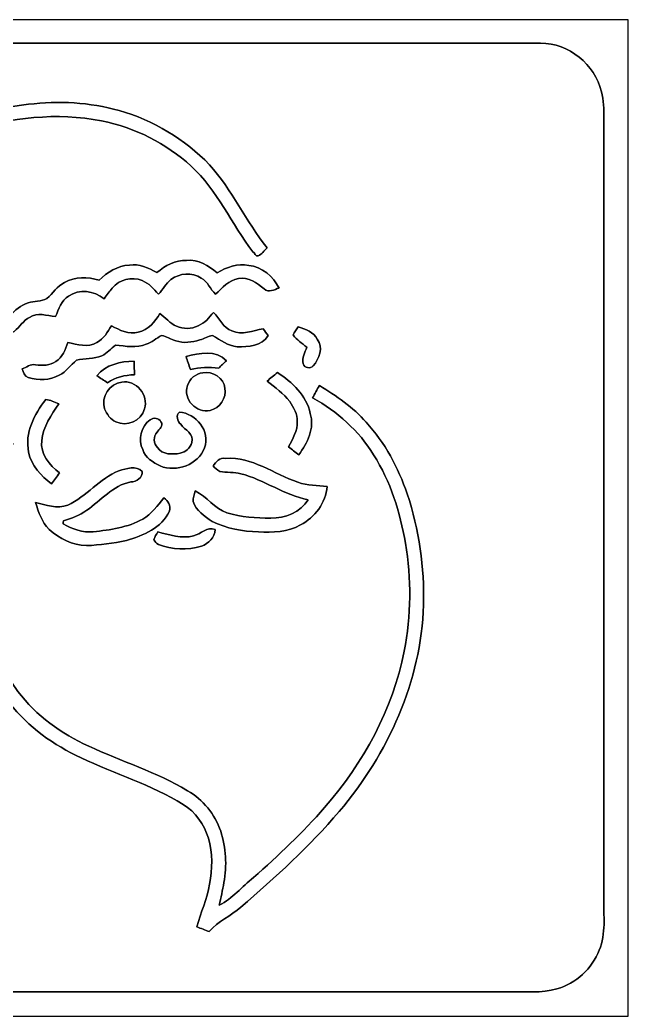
# Model space of a CAD drawing. Header units: centimetres. Extents: x -16.8 to 16.8, y -16.7 to 16.7.
# Drawn here: x -3.59 to 16.77, y -16.67 to 16.67 of the extents above; entities that cross this region are included whole.
import ezdxf

# ---------------------------------------------------------------- set-up
doc = ezdxf.new("R2010")
doc.units = ezdxf.units.CM
doc.header["$MEASUREMENT"] = 0
doc.layers.add('Layer 1', color=7, linetype='Continuous')

msp = doc.modelspace()

# ---------------------------------------------------------------- linework, layer by layer
at = {"layer": 'Layer 1', "color": 7}
for points, knots in [([(-16.77458, 16.66875), (-16.77458, 16.66875), (16.77458, 16.66875), (16.77458, 16.66875), (16.77458, 16.66875), (16.77458, 16.66875), (16.77458, -16.66875), (16.77458, -16.66875), (16.77458, -16.66875), (16.77458, -16.66875), (-16.77458, -16.66875), (-16.77458, -16.66875), (-16.77458, -16.66875), (-16.77458, -16.66875), (-16.77458, 16.66875), (-16.77458, 16.66875), (-16.77458, 16.66875), (-16.77458, 16.66875), (-16.77458, 16.66875), (-16.77458, 16.66875)], [0, 0, 0, 0, 0.16666667, 0.16666667, 0.16666667, 0.16666667, 0.33333333, 0.33333333, 0.33333333, 0.33333333, 0.5, 0.5, 0.5, 0.5, 0.66666667, 0.66666667, 0.66666667, 0.66666667, 1, 1, 1, 1]), ([(-14.00845, 15.87041), (-14.74117, 15.74447), (-15.38534, 15.21531), (-15.65275, 14.52139), (-15.65275, 14.52139), (-15.83267, 14.17708), (-15.79351, 13.77844), (-15.79704, 13.40273), (-15.79704, 13.40273), (-15.78151, 12.71587), (-15.78716, 12.02902), (-15.78681, 11.34181), (-15.78681, 11.34181), (-15.78681, 3.99239), (-15.78681, -3.35739), (-15.78681, -10.70681), (-15.78681, -10.70681), (-15.78928, -11.68118), (-15.7734, -12.6559), (-15.80974, -13.62992), (-15.80974, -13.62992), (-15.81468, -14.33371), (-15.48095, -15.02657), (-14.90663, -15.43544), (-14.90663, -15.43544), (-14.54397, -15.68379), (-14.11393, -15.84784), (-13.6712, -15.85666), (-13.6712, -15.85666), (-4.8514, -15.85948), (3.9684, -15.85454), (12.78819, -15.85912), (12.78819, -15.85912), (13.32195, -15.84678), (13.87157, -15.90781), (14.39263, -15.75858), (14.39263, -15.75858), (15.03116, -15.57479), (15.56738, -15.08231), (15.80515, -14.46107), (15.80515, -14.46107), (16.0461, -13.91285), (15.94661, -13.29655), (15.96425, -12.71764), (15.96425, -12.71764), (15.96319, -4.01567), (15.96108, 4.6863), (15.96531, 13.38827), (15.96531, 13.38827), (15.96143, 13.68284), (15.95826, 13.98058), (15.881, 14.26704), (15.881, 14.26704), (15.66862, 15.17862), (14.78844, 15.89476), (13.84759, 15.89087), (13.84759, 15.89087), (5.02779, 15.89581), (-3.79201, 15.89017), (-12.61181, 15.8937), (-12.61181, 15.8937), (-13.07712, 15.89017), (-13.5442, 15.91451), (-14.00845, 15.87041)], [0, 0, 0, 0, 0.05882353, 0.05882353, 0.05882353, 0.05882353, 0.11764706, 0.11764706, 0.11764706, 0.11764706, 0.17647059, 0.17647059, 0.17647059, 0.17647059, 0.23529412, 0.23529412, 0.23529412, 0.23529412, 0.29411765, 0.29411765, 0.29411765, 0.29411765, 0.35294118, 0.35294118, 0.35294118, 0.35294118, 0.41176471, 0.41176471, 0.41176471, 0.41176471, 0.47058824, 0.47058824, 0.47058824, 0.47058824, 0.52941176, 0.52941176, 0.52941176, 0.52941176, 0.58823529, 0.58823529, 0.58823529, 0.58823529, 0.64705882, 0.64705882, 0.64705882, 0.64705882, 0.70588235, 0.70588235, 0.70588235, 0.70588235, 0.76470588, 0.76470588, 0.76470588, 0.76470588, 0.82352941, 0.82352941, 0.82352941, 0.82352941, 0.88235294, 0.88235294, 0.88235294, 0.88235294, 1, 1, 1, 1]), ([(-3.29847, 13.84406), (-2.286, 13.96965), (-1.24813, 13.90967), (-0.26423, 13.63521), (-0.26423, 13.63521), (0.88018, 13.31207), (1.92864, 12.6746), (2.75766, 11.82405), (2.75766, 11.82405), (3.52037, 10.98127), (3.98604, 9.92646), (4.68595, 9.03711), (4.68595, 9.03711), (4.59422, 8.94292), (4.51309, 8.8265), (4.3882, 8.77535), (4.3882, 8.77535), (4.30036, 8.73442), (4.26967, 8.8833), (4.21428, 8.90623), (4.21428, 8.90623), (3.49462, 9.84144), (3.0286, 10.96998), (2.14489, 11.77607), (2.14489, 11.77607), (1.30739, 12.54019), (0.25823, 13.06865), (-0.85302, 13.29161), (-0.85302, 13.29161), (-2.34738, 13.58865), (-3.89608, 13.3918), (-5.34388, 12.96141), (-5.34388, 12.96141), (-6.34859, 12.64638), (-7.30074, 12.06747), (-7.91739, 11.19893), (-7.91739, 11.19893), (-8.10648, 10.9474), (-8.2356, 10.66024), (-8.37106, 10.37872), (-8.37106, 10.37872), (-8.45503, 10.19104), (-8.6808, 10.16635), (-8.85649, 10.12261), (-8.85649, 10.12261), (-8.86037, 10.27289), (-8.87236, 10.42705), (-8.80322, 10.56605), (-8.80322, 10.56605), (-8.42151, 11.50267), (-7.70855, 12.29148), (-6.83895, 12.80195), (-6.83895, 12.80195), (-5.76439, 13.43378), (-4.52226, 13.69272), (-3.29847, 13.84406)], [0, 0, 0, 0, 0.06666667, 0.06666667, 0.06666667, 0.06666667, 0.13333333, 0.13333333, 0.13333333, 0.13333333, 0.2, 0.2, 0.2, 0.2, 0.26666667, 0.26666667, 0.26666667, 0.26666667, 0.33333333, 0.33333333, 0.33333333, 0.33333333, 0.4, 0.4, 0.4, 0.4, 0.46666667, 0.46666667, 0.46666667, 0.46666667, 0.53333333, 0.53333333, 0.53333333, 0.53333333, 0.6, 0.6, 0.6, 0.6, 0.66666667, 0.66666667, 0.66666667, 0.66666667, 0.73333333, 0.73333333, 0.73333333, 0.73333333, 0.8, 0.8, 0.8, 0.8, 0.86666667, 0.86666667, 0.86666667, 0.86666667, 1, 1, 1, 1]), ([(0.99624, 8.21302), (1.27564, 8.45044), (1.61678, 8.63), (1.9939, 8.62189), (1.9939, 8.62189), (2.38337, 8.66987), (2.72944, 8.44091), (3.0159, 8.20632), (3.0159, 8.20632), (3.33163, 8.39541), (3.70276, 8.53122), (4.07494, 8.45361), (4.07494, 8.45361), (4.52085, 8.4141), (4.89268, 8.0832), (5.09129, 7.69691), (5.09129, 7.69691), (4.9336, 7.64681), (4.73781, 7.53216), (4.59387, 7.6641), (4.59387, 7.6641), (4.35504, 7.87365), (4.06118, 8.06909), (3.72639, 8.01899), (3.72639, 8.01899), (3.40995, 7.9502), (3.19088, 7.70361), (2.9651, 7.49229), (2.9651, 7.49229), (2.77989, 7.64611), (2.71216, 7.91457), (2.48638, 8.02499), (2.48638, 8.02499), (2.18052, 8.22466), (1.76036, 8.19926), (1.47002, 7.98442), (1.47002, 7.98442), (1.30069, 7.84613), (1.20262, 7.64364), (1.05304, 7.48771), (1.05304, 7.48771), (0.88653, 7.66057), (0.73907, 7.86236), (0.50094, 7.94526), (0.50094, 7.94526), (0.16298, 8.09061), (-0.2667, 7.98336), (-0.49495, 7.69408), (-0.49495, 7.69408), (-0.59055, 7.58014), (-0.6791, 7.46054), (-0.76623, 7.33989), (-0.76623, 7.33989), (-1.10173, 7.59001), (-1.60196, 7.69479), (-1.95545, 7.42174), (-1.95545, 7.42174), (-2.21298, 7.29121), (-2.27683, 6.98183), (-2.39395, 6.74476), (-2.39395, 6.74476), (-2.68252, 6.76169), (-3.00179, 6.89822), (-3.26073, 6.71548), (-3.26073, 6.71548), (-3.47486, 6.61), (-3.59339, 6.39198), (-3.77472, 6.24664), (-3.77472, 6.24664), (-3.89573, 6.16444), (-4.04072, 6.1274), (-4.17407, 6.0706), (-4.17407, 6.0706), (-4.16313, 6.57966), (-3.78425, 7.03368), (-3.31258, 7.19596), (-3.31258, 7.19596), (-3.10833, 7.26828), (-2.87479, 7.23971), (-2.68111, 7.34166), (-2.68111, 7.34166), (-2.4825, 7.5184), (-2.3435, 7.76182), (-2.09233, 7.87682), (-2.09233, 7.87682), (-1.74237, 8.08214), (-1.31516, 8.08179), (-0.93804, 7.9569), (-0.93804, 7.9569), (-0.65828, 8.21796), (-0.3175, 8.44797), (0.07691, 8.46455), (0.07691, 8.46455), (0.40675, 8.52205), (0.71614, 8.36436), (0.99624, 8.21302)], [0, 0, 0, 0, 0.04, 0.04, 0.04, 0.04, 0.08, 0.08, 0.08, 0.08, 0.12, 0.12, 0.12, 0.12, 0.16, 0.16, 0.16, 0.16, 0.2, 0.2, 0.2, 0.2, 0.24, 0.24, 0.24, 0.24, 0.28, 0.28, 0.28, 0.28, 0.32, 0.32, 0.32, 0.32, 0.36, 0.36, 0.36, 0.36, 0.4, 0.4, 0.4, 0.4, 0.44, 0.44, 0.44, 0.44, 0.48, 0.48, 0.48, 0.48, 0.52, 0.52, 0.52, 0.52, 0.56, 0.56, 0.56, 0.56, 0.6, 0.6, 0.6, 0.6, 0.64, 0.64, 0.64, 0.64, 0.68, 0.68, 0.68, 0.68, 0.72, 0.72, 0.72, 0.72, 0.76, 0.76, 0.76, 0.76, 0.8, 0.8, 0.8, 0.8, 0.84, 0.84, 0.84, 0.84, 0.88, 0.88, 0.88, 0.88, 0.92, 0.92, 0.92, 0.92, 1, 1, 1, 1]), ([(2.38301, 6.43572), (2.60421, 6.51722), (2.74638, 6.71266), (2.89736, 6.88234), (2.89736, 6.88234), (3.09562, 6.66926), (3.21769, 6.36376), (3.50908, 6.25934), (3.50908, 6.25934), (3.84634, 6.10623), (4.21852, 6.26992), (4.55436, 6.33624), (4.55436, 6.33624), (4.61116, 6.25863), (4.66831, 6.18173), (4.72652, 6.10447), (4.72652, 6.10447), (4.51309, 5.75769), (4.05306, 5.71817), (3.68617, 5.73123), (3.68617, 5.73123), (3.37432, 5.75663), (3.12808, 5.96018), (2.86632, 6.10588), (2.86632, 6.10588), (2.71392, 6.09776), (2.58551, 5.99616), (2.44016, 5.95736), (2.44016, 5.95736), (2.1784, 5.88539), (1.89159, 5.83318), (1.62948, 5.93443), (1.62948, 5.93443), (1.46509, 5.97606), (1.32292, 6.08436), (1.15429, 6.10764), (1.15429, 6.10764), (0.97896, 6.01839), (0.83185, 5.87481), (0.6417, 5.81413), (0.6417, 5.81413), (0.3115, 5.68431), (-0.04727, 5.74781), (-0.38806, 5.78661), (-0.38806, 5.78661), (-0.53622, 5.66455), (-0.67098, 5.51991), (-0.84173, 5.42854), (-0.84173, 5.42854), (-1.10949, 5.31424), (-1.41393, 5.34952), (-1.69263, 5.2832), (-1.69263, 5.2832), (-1.88807, 5.1181), (-2.03588, 4.88985), (-2.27401, 4.77837), (-2.27401, 4.77837), (-2.58163, 4.59811), (-2.97074, 4.59811), (-3.30482, 4.70182), (-3.30482, 4.70182), (-3.43112, 4.73534), (-3.46675, 4.88632), (-3.5119, 4.98687), (-3.5119, 4.98687), (-3.36691, 5.03872), (-3.22862, 5.15938), (-3.06493, 5.12692), (-3.06493, 5.12692), (-2.83598, 5.09517), (-2.57634, 5.09482), (-2.38196, 5.24051), (-2.38196, 5.24051), (-2.16076, 5.3781), (-2.06058, 5.63598), (-1.98684, 5.87375), (-1.98684, 5.87375), (-1.6697, 5.80531), (-1.30493, 5.68784), (-1.00753, 5.87763), (-1.00753, 5.87763), (-0.77611, 5.9884), (-0.65123, 6.22406), (-0.52388, 6.43396), (-0.52388, 6.43396), (-0.24836, 6.2865), (0.05045, 6.13375), (0.37641, 6.21736), (0.37641, 6.21736), (0.7112, 6.2805), (0.93839, 6.56837), (1.10102, 6.84601), (1.10102, 6.84601), (1.28552, 6.70419), (1.43933, 6.51651), (1.65312, 6.41632), (1.65312, 6.41632), (1.8856, 6.32813), (2.16041, 6.30696), (2.38301, 6.43572)], [0, 0, 0, 0, 0.03846154, 0.03846154, 0.03846154, 0.03846154, 0.07692308, 0.07692308, 0.07692308, 0.07692308, 0.11538462, 0.11538462, 0.11538462, 0.11538462, 0.15384615, 0.15384615, 0.15384615, 0.15384615, 0.19230769, 0.19230769, 0.19230769, 0.19230769, 0.23076923, 0.23076923, 0.23076923, 0.23076923, 0.26923077, 0.26923077, 0.26923077, 0.26923077, 0.30769231, 0.30769231, 0.30769231, 0.30769231, 0.34615385, 0.34615385, 0.34615385, 0.34615385, 0.38461538, 0.38461538, 0.38461538, 0.38461538, 0.42307692, 0.42307692, 0.42307692, 0.42307692, 0.46153846, 0.46153846, 0.46153846, 0.46153846, 0.5, 0.5, 0.5, 0.5, 0.53846154, 0.53846154, 0.53846154, 0.53846154, 0.57692308, 0.57692308, 0.57692308, 0.57692308, 0.61538462, 0.61538462, 0.61538462, 0.61538462, 0.65384615, 0.65384615, 0.65384615, 0.65384615, 0.69230769, 0.69230769, 0.69230769, 0.69230769, 0.73076923, 0.73076923, 0.73076923, 0.73076923, 0.76923077, 0.76923077, 0.76923077, 0.76923077, 0.80769231, 0.80769231, 0.80769231, 0.80769231, 0.84615385, 0.84615385, 0.84615385, 0.84615385, 0.88461538, 0.88461538, 0.88461538, 0.88461538, 0.92307692, 0.92307692, 0.92307692, 0.92307692, 1, 1, 1, 1]), ([(5.73299, 6.39233), (5.97817, 6.3246), (6.24487, 6.22194), (6.3687, 5.98029), (6.3687, 5.98029), (6.59059, 5.71394), (6.43043, 5.31954), (6.23394, 5.09023), (6.23394, 5.09023), (6.13974, 4.9851), (5.9309, 5.01721), (5.89986, 5.16255), (5.89986, 5.16255), (5.85011, 5.35975), (5.96053, 5.53932), (6.01839, 5.71959), (6.01839, 5.71959), (5.85823, 5.84659), (5.68007, 5.95877), (5.55837, 6.12599), (5.55837, 6.12599), (5.60776, 6.21982), (5.67372, 6.30414), (5.73299, 6.39233)], [0, 0, 0, 0, 0.14285714, 0.14285714, 0.14285714, 0.14285714, 0.28571429, 0.28571429, 0.28571429, 0.28571429, 0.42857143, 0.42857143, 0.42857143, 0.42857143, 0.57142857, 0.57142857, 0.57142857, 0.57142857, 0.71428571, 0.71428571, 0.71428571, 0.71428571, 1, 1, 1, 1]), ([(1.97626, 5.40949), (2.42006, 5.50122), (2.97921, 5.6448), (3.32811, 5.26415), (3.32811, 5.26415), (3.24167, 5.1816), (3.15489, 5.09905), (3.06917, 5.01579), (3.06917, 5.01579), (2.75378, 5.04578), (2.4324, 5.05248), (2.12337, 4.97029), (2.12337, 4.97029), (2.07045, 5.11563), (2.01859, 5.26097), (1.97626, 5.40949)], [0, 0, 0, 0, 0.2, 0.2, 0.2, 0.2, 0.4, 0.4, 0.4, 0.4, 0.6, 0.6, 0.6, 0.6, 1, 1, 1, 1]), ([(-1.00859, 4.76144), (-0.71684, 5.12939), (-0.2159, 5.24581), (0.23354, 5.24827), (0.23354, 5.24827), (0.24624, 5.09764), (0.24342, 4.94594), (0.24553, 4.7946), (0.24553, 4.7946), (-0.07056, 4.77837), (-0.39123, 4.71946), (-0.65088, 4.5279), (-0.65088, 4.5279), (-0.77047, 4.60587), (-0.89041, 4.68242), (-1.00859, 4.76144)], [0, 0, 0, 0, 0.2, 0.2, 0.2, 0.2, 0.4, 0.4, 0.4, 0.4, 0.6, 0.6, 0.6, 0.6, 1, 1, 1, 1]), ([(2.53929, 4.86304), (2.85891, 4.93042), (3.24838, 4.67995), (3.27801, 4.34128), (3.27801, 4.34128), (3.33622, 4.01426), (3.10409, 3.67418), (2.78165, 3.60186), (2.78165, 3.60186), (2.32904, 3.47909), (1.85984, 3.98921), (2.02248, 4.42948), (2.02248, 4.42948), (2.08527, 4.66513), (2.30505, 4.826), (2.53929, 4.86304)], [0, 0, 0, 0, 0.2, 0.2, 0.2, 0.2, 0.4, 0.4, 0.4, 0.4, 0.6, 0.6, 0.6, 0.6, 1, 1, 1, 1]), ([(4.68877, 4.58188), (4.80131, 4.67854), (4.9149, 4.77449), (5.03167, 4.86622), (5.03167, 4.86622), (5.5312, 4.55189), (6.00957, 4.09787), (6.13304, 3.49779), (6.13304, 3.49779), (6.28474, 3.01061), (6.04696, 2.49978), (5.74887, 2.11808), (5.74887, 2.11808), (5.63598, 2.20874), (5.52027, 2.29623), (5.40702, 2.38654), (5.40702, 2.38654), (5.54179, 2.65112), (5.71994, 2.91677), (5.69736, 3.22756), (5.69736, 3.22756), (5.71041, 3.47557), (5.57918, 3.69817), (5.44512, 3.89431), (5.44512, 3.89431), (5.24722, 4.17971), (4.94489, 4.35716), (4.68877, 4.58188)], [0, 0, 0, 0, 0.125, 0.125, 0.125, 0.125, 0.25, 0.25, 0.25, 0.25, 0.375, 0.375, 0.375, 0.375, 0.5, 0.5, 0.5, 0.5, 0.625, 0.625, 0.625, 0.625, 0.75, 0.75, 0.75, 0.75, 1, 1, 1, 1]), ([(6.43996, 4.43018), (7.00581, 4.08587), (7.56814, 3.71157), (8.00171, 3.20358), (8.00171, 3.20358), (8.636, 2.52166), (9.07732, 1.68204), (9.38177, 0.80716), (9.38177, 0.80716), (9.77935, -0.38735), (9.95221, -1.65382), (9.92752, -2.91148), (9.92752, -2.91148), (9.84497, -5.45818), (8.73936, -7.89587), (7.10389, -9.82098), (7.10389, -9.82098), (6.11752, -10.99538), (4.96464, -12.01349), (3.81247, -13.02032), (3.81247, -13.02032), (3.4798, -13.32089), (3.04165, -13.49199), (2.75272, -13.84194), (2.75272, -13.84194), (2.61444, -13.78761), (2.4765, -13.73329), (2.33574, -13.68601), (2.33574, -13.68601), (2.4698, -13.20588), (2.67723, -12.74692), (2.76401, -12.25409), (2.76401, -12.25409), (2.84586, -11.74644), (2.88043, -11.21481), (2.72344, -10.71739), (2.72344, -10.71739), (2.5841, -10.25807), (2.28917, -9.84074), (1.8796, -9.58533), (1.8796, -9.58533), (0.81245, -8.91928), (-0.40605, -8.56615), (-1.53458, -8.02605), (-1.53458, -8.02605), (-2.4571, -7.60201), (-3.308, -6.99805), (-3.93488, -6.19231), (-3.93488, -6.19231), (-5.1308, -4.66337), (-5.63845, -2.66347), (-5.50474, -0.74154), (-5.50474, -0.74154), (-5.3781, 0.52352), (-4.95053, 1.78294), (-4.13879, 2.7753), (-4.13879, 2.7753), (-4.02943, 2.68358), (-3.90948, 2.59856), (-3.82729, 2.47968), (-3.82729, 2.47968), (-3.84175, 2.40277), (-3.89008, 2.33927), (-3.93383, 2.27647), (-3.93383, 2.27647), (-4.44641, 1.58362), (-4.78508, 0.76623), (-4.93042, -0.08255), (-4.93042, -0.08255), (-5.31319, -2.05458), (-4.84858, -4.18641), (-3.65337, -5.80496), (-3.65337, -5.80496), (-3.05012, -6.62093), (-2.19322, -7.20901), (-1.28305, -7.63623), (-1.28305, -7.63623), (-0.18697, -8.14529), (0.9846, -8.49877), (2.02424, -9.1253), (2.02424, -9.1253), (2.53965, -9.42693), (2.94958, -9.91306), (3.13549, -10.48209), (3.13549, -10.48209), (3.31364, -11.03383), (3.35104, -11.63355), (3.24309, -12.20329), (3.24309, -12.20329), (3.20357, -12.45764), (3.13478, -12.70635), (3.08786, -12.95929), (3.08786, -12.95929), (3.53131, -12.73492), (3.84704, -12.33346), (4.2351, -12.0329), (4.2351, -12.0329), (5.06977, -11.29383), (5.88292, -10.52689), (6.61635, -9.68551), (6.61635, -9.68551), (7.90822, -8.19397), (8.9027, -6.40539), (9.27947, -4.45594), (9.27947, -4.45594), (9.50807, -3.26602), (9.52394, -2.03694), (9.3218, -0.84173), (9.3218, -0.84173), (9.13553, 0.19226), (8.82332, 1.22273), (8.25429, 2.1142), (8.25429, 2.1142), (7.76323, 2.92171), (7.03827, 3.56623), (6.21242, 4.01743), (6.21242, 4.01743), (6.28227, 4.15854), (6.36058, 4.29472), (6.43996, 4.43018)], [0, 0, 0, 0, 0.03225806, 0.03225806, 0.03225806, 0.03225806, 0.06451613, 0.06451613, 0.06451613, 0.06451613, 0.09677419, 0.09677419, 0.09677419, 0.09677419, 0.12903226, 0.12903226, 0.12903226, 0.12903226, 0.16129032, 0.16129032, 0.16129032, 0.16129032, 0.19354839, 0.19354839, 0.19354839, 0.19354839, 0.22580645, 0.22580645, 0.22580645, 0.22580645, 0.25806452, 0.25806452, 0.25806452, 0.25806452, 0.29032258, 0.29032258, 0.29032258, 0.29032258, 0.32258065, 0.32258065, 0.32258065, 0.32258065, 0.35483871, 0.35483871, 0.35483871, 0.35483871, 0.38709677, 0.38709677, 0.38709677, 0.38709677, 0.41935484, 0.41935484, 0.41935484, 0.41935484, 0.4516129, 0.4516129, 0.4516129, 0.4516129, 0.48387097, 0.48387097, 0.48387097, 0.48387097, 0.51612903, 0.51612903, 0.51612903, 0.51612903, 0.5483871, 0.5483871, 0.5483871, 0.5483871, 0.58064516, 0.58064516, 0.58064516, 0.58064516, 0.61290323, 0.61290323, 0.61290323, 0.61290323, 0.64516129, 0.64516129, 0.64516129, 0.64516129, 0.67741935, 0.67741935, 0.67741935, 0.67741935, 0.70967742, 0.70967742, 0.70967742, 0.70967742, 0.74193548, 0.74193548, 0.74193548, 0.74193548, 0.77419355, 0.77419355, 0.77419355, 0.77419355, 0.80645161, 0.80645161, 0.80645161, 0.80645161, 0.83870968, 0.83870968, 0.83870968, 0.83870968, 0.87096774, 0.87096774, 0.87096774, 0.87096774, 0.90322581, 0.90322581, 0.90322581, 0.90322581, 0.93548387, 0.93548387, 0.93548387, 0.93548387, 1, 1, 1, 1]), ([(-0.17815, 4.54731), (0.29845, 4.63515), (0.7433, 4.1088), (0.58067, 3.6516), (0.58067, 3.6516), (0.48577, 3.25226), (-0.00917, 3.02966), (-0.37289, 3.22368), (-0.37289, 3.22368), (-0.56339, 3.29706), (-0.67204, 3.48051), (-0.75459, 3.65513), (-0.75459, 3.65513), (-0.87842, 4.04072), (-0.58279, 4.50532), (-0.17815, 4.54731)], [0, 0, 0, 0, 0.2, 0.2, 0.2, 0.2, 0.4, 0.4, 0.4, 0.4, 0.6, 0.6, 0.6, 0.6, 1, 1, 1, 1]), ([(-2.72239, 3.96346), (-2.56999, 3.95111), (-2.43029, 3.87597), (-2.28776, 3.82482), (-2.28776, 3.82482), (-2.52483, 3.44099), (-2.82469, 3.06388), (-2.84727, 2.59292), (-2.84727, 2.59292), (-2.92911, 2.14242), (-2.58551, 1.772), (-2.26483, 1.50918), (-2.26483, 1.50918), (-2.3495, 1.38359), (-2.44052, 1.26259), (-2.52871, 1.13947), (-2.52871, 1.13947), (-2.86985, 1.41499), (-3.21769, 1.75331), (-3.29565, 2.20486), (-3.29565, 2.20486), (-3.43041, 2.84621), (-3.10268, 3.4731), (-2.72239, 3.96346)], [0, 0, 0, 0, 0.14285714, 0.14285714, 0.14285714, 0.14285714, 0.28571429, 0.28571429, 0.28571429, 0.28571429, 0.42857143, 0.42857143, 0.42857143, 0.42857143, 0.57142857, 0.57142857, 0.57142857, 0.57142857, 0.71428571, 0.71428571, 0.71428571, 0.71428571, 1, 1, 1, 1]), ([(1.75225, 3.54436), (2.29835, 3.51226), (2.8127, 2.88996), (2.58904, 2.35056), (2.58904, 2.35056), (2.38054, 1.77518), (1.65735, 1.52224), (1.10737, 1.74166), (1.10737, 1.74166), (0.86924, 1.86408), (0.60572, 2.01542), (0.52705, 2.28882), (0.52705, 2.28882), (0.35878, 2.62784), (0.47378, 3.05964), (0.76941, 3.28754), (0.76941, 3.28754), (0.889, 3.36656), (1.07068, 3.35527), (1.1363, 3.21628), (1.1363, 3.21628), (1.23896, 3.08575), (1.07315, 2.97356), (1.00789, 2.87232), (1.00789, 2.87232), (0.87136, 2.73262), (0.88724, 2.49484), (1.01565, 2.35514), (1.01565, 2.35514), (1.18533, 2.1142), (1.52047, 2.11843), (1.77906, 2.16958), (1.77906, 2.16958), (1.96497, 2.20486), (2.12055, 2.34174), (2.16817, 2.52871), (2.16817, 2.52871), (2.2606, 2.82258), (1.93534, 2.9404), (1.79564, 3.13549), (1.79564, 3.13549), (1.69192, 3.23779), (1.62595, 3.43218), (1.75225, 3.54436)], [0, 0, 0, 0, 0.08333333, 0.08333333, 0.08333333, 0.08333333, 0.16666667, 0.16666667, 0.16666667, 0.16666667, 0.25, 0.25, 0.25, 0.25, 0.33333333, 0.33333333, 0.33333333, 0.33333333, 0.41666667, 0.41666667, 0.41666667, 0.41666667, 0.5, 0.5, 0.5, 0.5, 0.58333333, 0.58333333, 0.58333333, 0.58333333, 0.66666667, 0.66666667, 0.66666667, 0.66666667, 0.75, 0.75, 0.75, 0.75, 0.83333333, 0.83333333, 0.83333333, 0.83333333, 1, 1, 1, 1]), ([(2.87867, 1.74519), (2.98591, 1.87043), (3.10339, 2.03588), (3.29882, 1.99214), (3.29882, 1.99214), (4.19241, 2.05987), (4.91384, 1.46861), (5.71712, 1.19486), (5.71712, 1.19486), (6.03285, 1.08091), (6.37505, 1.0855), (6.70525, 1.05833), (6.70525, 1.05833), (6.64245, 0.50976), (6.29849, 0.01517), (5.80355, -0.22931), (5.80355, -0.22931), (5.38409, -0.48683), (4.87398, -0.47696), (4.4002, -0.46461), (4.4002, -0.46461), (3.86821, -0.44662), (3.32952, -0.35172), (2.85009, -0.11289), (2.85009, -0.11289), (2.59539, 0.05539), (2.31105, 0.24518), (2.2158, 0.55245), (2.2158, 0.55245), (2.2038, 0.67381), (2.25425, 0.78952), (2.28388, 0.90452), (2.28388, 0.90452), (2.67229, 0.71226), (2.92806, 0.31715), (3.34539, 0.17321), (3.34539, 0.17321), (3.81917, 0.02364), (4.32153, 0.00529), (4.81401, -0.00847), (4.81401, -0.00847), (5.29519, -0.01023), (5.80214, 0.19297), (6.0639, 0.61207), (6.0639, 0.61207), (5.25992, 0.75706), (4.59846, 1.28164), (3.81388, 1.48308), (3.81388, 1.48308), (3.58069, 1.53741), (3.33622, 1.51448), (3.10268, 1.55963), (3.10268, 1.55963), (3.01413, 1.60196), (2.94887, 1.67887), (2.87867, 1.74519)], [0, 0, 0, 0, 0.06666667, 0.06666667, 0.06666667, 0.06666667, 0.13333333, 0.13333333, 0.13333333, 0.13333333, 0.2, 0.2, 0.2, 0.2, 0.26666667, 0.26666667, 0.26666667, 0.26666667, 0.33333333, 0.33333333, 0.33333333, 0.33333333, 0.4, 0.4, 0.4, 0.4, 0.46666667, 0.46666667, 0.46666667, 0.46666667, 0.53333333, 0.53333333, 0.53333333, 0.53333333, 0.6, 0.6, 0.6, 0.6, 0.66666667, 0.66666667, 0.66666667, 0.66666667, 0.73333333, 0.73333333, 0.73333333, 0.73333333, 0.8, 0.8, 0.8, 0.8, 0.86666667, 0.86666667, 0.86666667, 0.86666667, 1, 1, 1, 1]), ([(-0.27023, 1.57974), (-0.02469, 1.65312), (0.29951, 1.76601), (0.51082, 1.56175), (0.51082, 1.56175), (0.53269, 1.34973), (0.31503, 1.21144), (0.12382, 1.20826), (0.12382, 1.20826), (-0.47943, 1.09149), (-0.86995, 0.59055), (-1.35114, 0.25788), (-1.35114, 0.25788), (-1.58715, 0.09349), (-1.85314, -0.02646), (-2.13289, -0.09313), (-2.13289, -0.09313), (-2.13325, -0.11889), (-2.13431, -0.17004), (-2.13501, -0.19544), (-2.13501, -0.19544), (-1.83268, -0.37253), (-1.4859, -0.49424), (-1.13065, -0.46179), (-1.13065, -0.46179), (-0.56339, -0.39829), (0.02117, -0.3175), (0.5274, -0.03598), (0.5274, -0.03598), (0.82338, 0.13194), (1.01741, 0.42016), (1.23402, 0.6731), (1.23402, 0.6731), (1.36596, 0.56762), (1.48272, 0.41839), (1.42416, 0.23389), (1.42416, 0.23389), (1.1617, -0.33408), (0.54292, -0.59231), (-0.02328, -0.74965), (-0.02328, -0.74965), (-0.46214, -0.84737), (-0.91087, -0.90629), (-1.36031, -0.92463), (-1.36031, -0.92463), (-1.82915, -0.91758), (-2.26378, -0.69039), (-2.60738, -0.38382), (-2.60738, -0.38382), (-2.85785, -0.14323), (-2.96333, 0.19685), (-3.06141, 0.51964), (-3.06141, 0.51964), (-2.71498, 0.43709), (-2.33751, 0.28751), (-1.98755, 0.43251), (-1.98755, 0.43251), (-1.35008, 0.71014), (-0.92428, 1.33174), (-0.27023, 1.57974)], [0, 0, 0, 0, 0.0625, 0.0625, 0.0625, 0.0625, 0.125, 0.125, 0.125, 0.125, 0.1875, 0.1875, 0.1875, 0.1875, 0.25, 0.25, 0.25, 0.25, 0.3125, 0.3125, 0.3125, 0.3125, 0.375, 0.375, 0.375, 0.375, 0.4375, 0.4375, 0.4375, 0.4375, 0.5, 0.5, 0.5, 0.5, 0.5625, 0.5625, 0.5625, 0.5625, 0.625, 0.625, 0.625, 0.625, 0.6875, 0.6875, 0.6875, 0.6875, 0.75, 0.75, 0.75, 0.75, 0.8125, 0.8125, 0.8125, 0.8125, 0.875, 0.875, 0.875, 0.875, 1, 1, 1, 1]), ([(2.22638, -0.59831), (2.47474, -0.53904), (2.68005, -0.27764), (2.94958, -0.38629), (2.94958, -0.38629), (2.93405, -0.65405), (2.73368, -0.86148), (2.48849, -0.93909), (2.48849, -0.93909), (2.02177, -1.08761), (1.50848, -1.05269), (1.05093, -0.88759), (1.05093, -0.88759), (0.98002, -0.8569), (0.92957, -0.79163), (0.90205, -0.72143), (0.90205, -0.72143), (0.92604, -0.62759), (0.9839, -0.54786), (1.03364, -0.46602), (1.03364, -0.46602), (1.42064, -0.56656), (1.82527, -0.69744), (2.22638, -0.59831)], [0, 0, 0, 0, 0.14285714, 0.14285714, 0.14285714, 0.14285714, 0.28571429, 0.28571429, 0.28571429, 0.28571429, 0.42857143, 0.42857143, 0.42857143, 0.42857143, 0.57142857, 0.57142857, 0.57142857, 0.57142857, 0.71428571, 0.71428571, 0.71428571, 0.71428571, 1, 1, 1, 1])]:
    msp.add_open_spline(points, degree=3, knots=knots, dxfattribs=at)
at = {"layer": 'Layer 1', "color": 251}
for points, knots in [([(-14.00845, 15.87041), (-13.5442, 15.91451), (-13.07712, 15.89017), (-12.61181, 15.8937), (-12.61181, 15.8937), (-3.79201, 15.89017), (5.02779, 15.89581), (13.84759, 15.89087), (13.84759, 15.89087), (14.78844, 15.89476), (15.66862, 15.17862), (15.881, 14.26704), (15.881, 14.26704), (15.95826, 13.98058), (15.96143, 13.68284), (15.96531, 13.38827), (15.96531, 13.38827), (15.96108, 4.6863), (15.96319, -4.01567), (15.96425, -12.71764), (15.96425, -12.71764), (15.94661, -13.29655), (16.0461, -13.91285), (15.80515, -14.46107), (15.80515, -14.46107), (15.56738, -15.08231), (15.03116, -15.57479), (14.39263, -15.75858), (14.39263, -15.75858), (13.87157, -15.90781), (13.32195, -15.84678), (12.78819, -15.85912), (12.78819, -15.85912), (3.9684, -15.85454), (-4.8514, -15.85948), (-13.6712, -15.85666), (-13.6712, -15.85666), (-14.11393, -15.84784), (-14.54397, -15.68379), (-14.90663, -15.43544), (-14.90663, -15.43544), (-15.48095, -15.02657), (-15.81468, -14.33371), (-15.80974, -13.62992), (-15.80974, -13.62992), (-15.7734, -12.6559), (-15.78928, -11.68118), (-15.78681, -10.70681), (-15.78681, -10.70681), (-15.78681, -3.35739), (-15.78681, 3.99239), (-15.78681, 11.34181), (-15.78681, 11.34181), (-15.78716, 12.02902), (-15.78151, 12.71587), (-15.79704, 13.40273), (-15.79704, 13.40273), (-15.79351, 13.77844), (-15.83267, 14.17708), (-15.65275, 14.52139), (-15.65275, 14.52139), (-15.38534, 15.21531), (-14.74117, 15.74447), (-14.00845, 15.87041), (-14.00845, 15.87041), (-14.00845, 15.87041), (-14.00845, 15.87041), (-14.00845, 15.87041)], [0, 0, 0, 0, 0.05555556, 0.05555556, 0.05555556, 0.05555556, 0.11111111, 0.11111111, 0.11111111, 0.11111111, 0.16666667, 0.16666667, 0.16666667, 0.16666667, 0.22222222, 0.22222222, 0.22222222, 0.22222222, 0.27777778, 0.27777778, 0.27777778, 0.27777778, 0.33333333, 0.33333333, 0.33333333, 0.33333333, 0.38888889, 0.38888889, 0.38888889, 0.38888889, 0.44444444, 0.44444444, 0.44444444, 0.44444444, 0.5, 0.5, 0.5, 0.5, 0.55555556, 0.55555556, 0.55555556, 0.55555556, 0.61111111, 0.61111111, 0.61111111, 0.61111111, 0.66666667, 0.66666667, 0.66666667, 0.66666667, 0.72222222, 0.72222222, 0.72222222, 0.72222222, 0.77777778, 0.77777778, 0.77777778, 0.77777778, 0.83333333, 0.83333333, 0.83333333, 0.83333333, 0.88888889, 0.88888889, 0.88888889, 0.88888889, 1, 1, 1, 1]), ([(-3.29847, 13.84406), (-4.52226, 13.69272), (-5.76439, 13.43378), (-6.83895, 12.80195), (-6.83895, 12.80195), (-7.70855, 12.29148), (-8.42151, 11.50267), (-8.80322, 10.56605), (-8.80322, 10.56605), (-8.87236, 10.42705), (-8.86037, 10.27289), (-8.85649, 10.12261), (-8.85649, 10.12261), (-8.6808, 10.16635), (-8.45503, 10.19104), (-8.37106, 10.37872), (-8.37106, 10.37872), (-8.2356, 10.66024), (-8.10648, 10.9474), (-7.91739, 11.19893), (-7.91739, 11.19893), (-7.30074, 12.06747), (-6.34859, 12.64638), (-5.34388, 12.96141), (-5.34388, 12.96141), (-3.89608, 13.3918), (-2.34738, 13.58865), (-0.85302, 13.29161), (-0.85302, 13.29161), (0.25823, 13.06865), (1.30739, 12.54019), (2.14489, 11.77607), (2.14489, 11.77607), (3.0286, 10.96998), (3.49462, 9.84144), (4.21428, 8.90623), (4.21428, 8.90623), (4.26967, 8.8833), (4.30036, 8.73442), (4.3882, 8.77535), (4.3882, 8.77535), (4.51309, 8.8265), (4.59422, 8.94292), (4.68595, 9.03711), (4.68595, 9.03711), (3.98604, 9.92646), (3.52037, 10.98127), (2.75766, 11.82405), (2.75766, 11.82405), (1.92864, 12.6746), (0.88018, 13.31207), (-0.26423, 13.63521), (-0.26423, 13.63521), (-1.24813, 13.90967), (-2.286, 13.96965), (-3.29847, 13.84406), (-3.29847, 13.84406), (-3.29847, 13.84406), (-3.29847, 13.84406), (-3.29847, 13.84406)], [0, 0, 0, 0, 0.0625, 0.0625, 0.0625, 0.0625, 0.125, 0.125, 0.125, 0.125, 0.1875, 0.1875, 0.1875, 0.1875, 0.25, 0.25, 0.25, 0.25, 0.3125, 0.3125, 0.3125, 0.3125, 0.375, 0.375, 0.375, 0.375, 0.4375, 0.4375, 0.4375, 0.4375, 0.5, 0.5, 0.5, 0.5, 0.5625, 0.5625, 0.5625, 0.5625, 0.625, 0.625, 0.625, 0.625, 0.6875, 0.6875, 0.6875, 0.6875, 0.75, 0.75, 0.75, 0.75, 0.8125, 0.8125, 0.8125, 0.8125, 0.875, 0.875, 0.875, 0.875, 1, 1, 1, 1]), ([(0.99624, 8.21302), (0.71614, 8.36436), (0.40675, 8.52205), (0.07691, 8.46455), (0.07691, 8.46455), (-0.3175, 8.44797), (-0.65828, 8.21796), (-0.93804, 7.9569), (-0.93804, 7.9569), (-1.31516, 8.08179), (-1.74237, 8.08214), (-2.09233, 7.87682), (-2.09233, 7.87682), (-2.3435, 7.76182), (-2.4825, 7.5184), (-2.68111, 7.34166), (-2.68111, 7.34166), (-2.87479, 7.23971), (-3.10833, 7.26828), (-3.31258, 7.19596), (-3.31258, 7.19596), (-3.78425, 7.03368), (-4.16313, 6.57966), (-4.17407, 6.0706), (-4.17407, 6.0706), (-4.04072, 6.1274), (-3.89573, 6.16444), (-3.77472, 6.24664), (-3.77472, 6.24664), (-3.59339, 6.39198), (-3.47486, 6.61), (-3.26073, 6.71548), (-3.26073, 6.71548), (-3.00179, 6.89822), (-2.68252, 6.76169), (-2.39395, 6.74476), (-2.39395, 6.74476), (-2.27683, 6.98183), (-2.21298, 7.29121), (-1.95545, 7.42174), (-1.95545, 7.42174), (-1.60196, 7.69479), (-1.10173, 7.59001), (-0.76623, 7.33989), (-0.76623, 7.33989), (-0.6791, 7.46054), (-0.59055, 7.58014), (-0.49495, 7.69408), (-0.49495, 7.69408), (-0.2667, 7.98336), (0.16298, 8.09061), (0.50094, 7.94526), (0.50094, 7.94526), (0.73907, 7.86236), (0.88653, 7.66057), (1.05304, 7.48771), (1.05304, 7.48771), (1.20262, 7.64364), (1.30069, 7.84613), (1.47002, 7.98442), (1.47002, 7.98442), (1.76036, 8.19926), (2.18052, 8.22466), (2.48638, 8.02499), (2.48638, 8.02499), (2.71216, 7.91457), (2.77989, 7.64611), (2.9651, 7.49229), (2.9651, 7.49229), (3.19088, 7.70361), (3.40995, 7.9502), (3.72639, 8.01899), (3.72639, 8.01899), (4.06118, 8.06909), (4.35504, 7.87365), (4.59387, 7.6641), (4.59387, 7.6641), (4.73781, 7.53216), (4.9336, 7.64681), (5.09129, 7.69691), (5.09129, 7.69691), (4.89268, 8.0832), (4.52085, 8.4141), (4.07494, 8.45361), (4.07494, 8.45361), (3.70276, 8.53122), (3.33163, 8.39541), (3.0159, 8.20632), (3.0159, 8.20632), (2.72944, 8.44091), (2.38337, 8.66987), (1.9939, 8.62189), (1.9939, 8.62189), (1.61678, 8.63), (1.27564, 8.45044), (0.99624, 8.21302), (0.99624, 8.21302), (0.99624, 8.21302), (0.99624, 8.21302), (0.99624, 8.21302)], [0, 0, 0, 0, 0.03846154, 0.03846154, 0.03846154, 0.03846154, 0.07692308, 0.07692308, 0.07692308, 0.07692308, 0.11538462, 0.11538462, 0.11538462, 0.11538462, 0.15384615, 0.15384615, 0.15384615, 0.15384615, 0.19230769, 0.19230769, 0.19230769, 0.19230769, 0.23076923, 0.23076923, 0.23076923, 0.23076923, 0.26923077, 0.26923077, 0.26923077, 0.26923077, 0.30769231, 0.30769231, 0.30769231, 0.30769231, 0.34615385, 0.34615385, 0.34615385, 0.34615385, 0.38461538, 0.38461538, 0.38461538, 0.38461538, 0.42307692, 0.42307692, 0.42307692, 0.42307692, 0.46153846, 0.46153846, 0.46153846, 0.46153846, 0.5, 0.5, 0.5, 0.5, 0.53846154, 0.53846154, 0.53846154, 0.53846154, 0.57692308, 0.57692308, 0.57692308, 0.57692308, 0.61538462, 0.61538462, 0.61538462, 0.61538462, 0.65384615, 0.65384615, 0.65384615, 0.65384615, 0.69230769, 0.69230769, 0.69230769, 0.69230769, 0.73076923, 0.73076923, 0.73076923, 0.73076923, 0.76923077, 0.76923077, 0.76923077, 0.76923077, 0.80769231, 0.80769231, 0.80769231, 0.80769231, 0.84615385, 0.84615385, 0.84615385, 0.84615385, 0.88461538, 0.88461538, 0.88461538, 0.88461538, 0.92307692, 0.92307692, 0.92307692, 0.92307692, 1, 1, 1, 1]), ([(2.38301, 6.43572), (2.16041, 6.30696), (1.8856, 6.32813), (1.65312, 6.41632), (1.65312, 6.41632), (1.43933, 6.51651), (1.28552, 6.70419), (1.10102, 6.84601), (1.10102, 6.84601), (0.93839, 6.56837), (0.7112, 6.2805), (0.37641, 6.21736), (0.37641, 6.21736), (0.05045, 6.13375), (-0.24836, 6.2865), (-0.52388, 6.43396), (-0.52388, 6.43396), (-0.65123, 6.22406), (-0.77611, 5.9884), (-1.00753, 5.87763), (-1.00753, 5.87763), (-1.30493, 5.68784), (-1.6697, 5.80531), (-1.98684, 5.87375), (-1.98684, 5.87375), (-2.06058, 5.63598), (-2.16076, 5.3781), (-2.38196, 5.24051), (-2.38196, 5.24051), (-2.57634, 5.09482), (-2.83598, 5.09517), (-3.06493, 5.12692), (-3.06493, 5.12692), (-3.22862, 5.15938), (-3.36691, 5.03872), (-3.5119, 4.98687), (-3.5119, 4.98687), (-3.46675, 4.88632), (-3.43112, 4.73534), (-3.30482, 4.70182), (-3.30482, 4.70182), (-2.97074, 4.59811), (-2.58163, 4.59811), (-2.27401, 4.77837), (-2.27401, 4.77837), (-2.03588, 4.88985), (-1.88807, 5.1181), (-1.69263, 5.2832), (-1.69263, 5.2832), (-1.41393, 5.34952), (-1.10949, 5.31424), (-0.84173, 5.42854), (-0.84173, 5.42854), (-0.67098, 5.51991), (-0.53622, 5.66455), (-0.38806, 5.78661), (-0.38806, 5.78661), (-0.04727, 5.74781), (0.3115, 5.68431), (0.6417, 5.81413), (0.6417, 5.81413), (0.83185, 5.87481), (0.97896, 6.01839), (1.15429, 6.10764), (1.15429, 6.10764), (1.32292, 6.08436), (1.46509, 5.97606), (1.62948, 5.93443), (1.62948, 5.93443), (1.89159, 5.83318), (2.1784, 5.88539), (2.44016, 5.95736), (2.44016, 5.95736), (2.58551, 5.99616), (2.71392, 6.09776), (2.86632, 6.10588), (2.86632, 6.10588), (3.12808, 5.96018), (3.37432, 5.75663), (3.68617, 5.73123), (3.68617, 5.73123), (4.05306, 5.71817), (4.51309, 5.75769), (4.72652, 6.10447), (4.72652, 6.10447), (4.66831, 6.18173), (4.61116, 6.25863), (4.55436, 6.33624), (4.55436, 6.33624), (4.21852, 6.26992), (3.84634, 6.10623), (3.50908, 6.25934), (3.50908, 6.25934), (3.21769, 6.36376), (3.09562, 6.66926), (2.89736, 6.88234), (2.89736, 6.88234), (2.74638, 6.71266), (2.60421, 6.51722), (2.38301, 6.43572), (2.38301, 6.43572), (2.38301, 6.43572), (2.38301, 6.43572), (2.38301, 6.43572)], [0, 0, 0, 0, 0.03703704, 0.03703704, 0.03703704, 0.03703704, 0.07407407, 0.07407407, 0.07407407, 0.07407407, 0.11111111, 0.11111111, 0.11111111, 0.11111111, 0.14814815, 0.14814815, 0.14814815, 0.14814815, 0.18518519, 0.18518519, 0.18518519, 0.18518519, 0.22222222, 0.22222222, 0.22222222, 0.22222222, 0.25925926, 0.25925926, 0.25925926, 0.25925926, 0.2962963, 0.2962963, 0.2962963, 0.2962963, 0.33333333, 0.33333333, 0.33333333, 0.33333333, 0.37037037, 0.37037037, 0.37037037, 0.37037037, 0.40740741, 0.40740741, 0.40740741, 0.40740741, 0.44444444, 0.44444444, 0.44444444, 0.44444444, 0.48148148, 0.48148148, 0.48148148, 0.48148148, 0.51851852, 0.51851852, 0.51851852, 0.51851852, 0.55555556, 0.55555556, 0.55555556, 0.55555556, 0.59259259, 0.59259259, 0.59259259, 0.59259259, 0.62962963, 0.62962963, 0.62962963, 0.62962963, 0.66666667, 0.66666667, 0.66666667, 0.66666667, 0.7037037, 0.7037037, 0.7037037, 0.7037037, 0.74074074, 0.74074074, 0.74074074, 0.74074074, 0.77777778, 0.77777778, 0.77777778, 0.77777778, 0.81481481, 0.81481481, 0.81481481, 0.81481481, 0.85185185, 0.85185185, 0.85185185, 0.85185185, 0.88888889, 0.88888889, 0.88888889, 0.88888889, 0.92592593, 0.92592593, 0.92592593, 0.92592593, 1, 1, 1, 1]), ([(5.73299, 6.39233), (5.67372, 6.30414), (5.60776, 6.21982), (5.55837, 6.12599), (5.55837, 6.12599), (5.68007, 5.95877), (5.85823, 5.84659), (6.01839, 5.71959), (6.01839, 5.71959), (5.96053, 5.53932), (5.85011, 5.35975), (5.89986, 5.16255), (5.89986, 5.16255), (5.9309, 5.01721), (6.13974, 4.9851), (6.23394, 5.09023), (6.23394, 5.09023), (6.43043, 5.31954), (6.59059, 5.71394), (6.3687, 5.98029), (6.3687, 5.98029), (6.24487, 6.22194), (5.97817, 6.3246), (5.73299, 6.39233), (5.73299, 6.39233), (5.73299, 6.39233), (5.73299, 6.39233), (5.73299, 6.39233)], [0, 0, 0, 0, 0.125, 0.125, 0.125, 0.125, 0.25, 0.25, 0.25, 0.25, 0.375, 0.375, 0.375, 0.375, 0.5, 0.5, 0.5, 0.5, 0.625, 0.625, 0.625, 0.625, 0.75, 0.75, 0.75, 0.75, 1, 1, 1, 1]), ([(1.97626, 5.40949), (2.01859, 5.26097), (2.07045, 5.11563), (2.12337, 4.97029), (2.12337, 4.97029), (2.4324, 5.05248), (2.75378, 5.04578), (3.06917, 5.01579), (3.06917, 5.01579), (3.15489, 5.09905), (3.24167, 5.1816), (3.32811, 5.26415), (3.32811, 5.26415), (2.97921, 5.6448), (2.42006, 5.50122), (1.97626, 5.40949), (1.97626, 5.40949), (1.97626, 5.40949), (1.97626, 5.40949), (1.97626, 5.40949)], [0, 0, 0, 0, 0.16666667, 0.16666667, 0.16666667, 0.16666667, 0.33333333, 0.33333333, 0.33333333, 0.33333333, 0.5, 0.5, 0.5, 0.5, 0.66666667, 0.66666667, 0.66666667, 0.66666667, 1, 1, 1, 1]), ([(-1.00859, 4.76144), (-0.89041, 4.68242), (-0.77047, 4.60587), (-0.65088, 4.5279), (-0.65088, 4.5279), (-0.39123, 4.71946), (-0.07056, 4.77837), (0.24553, 4.7946), (0.24553, 4.7946), (0.24342, 4.94594), (0.24624, 5.09764), (0.23354, 5.24827), (0.23354, 5.24827), (-0.2159, 5.24581), (-0.71684, 5.12939), (-1.00859, 4.76144), (-1.00859, 4.76144), (-1.00859, 4.76144), (-1.00859, 4.76144), (-1.00859, 4.76144)], [0, 0, 0, 0, 0.16666667, 0.16666667, 0.16666667, 0.16666667, 0.33333333, 0.33333333, 0.33333333, 0.33333333, 0.5, 0.5, 0.5, 0.5, 0.66666667, 0.66666667, 0.66666667, 0.66666667, 1, 1, 1, 1]), ([(2.53929, 4.86304), (2.30505, 4.826), (2.08527, 4.66513), (2.02248, 4.42948), (2.02248, 4.42948), (1.85984, 3.98921), (2.32904, 3.47909), (2.78165, 3.60186), (2.78165, 3.60186), (3.10409, 3.67418), (3.33622, 4.01426), (3.27801, 4.34128), (3.27801, 4.34128), (3.24838, 4.67995), (2.85891, 4.93042), (2.53929, 4.86304), (2.53929, 4.86304), (2.53929, 4.86304), (2.53929, 4.86304), (2.53929, 4.86304)], [0, 0, 0, 0, 0.16666667, 0.16666667, 0.16666667, 0.16666667, 0.33333333, 0.33333333, 0.33333333, 0.33333333, 0.5, 0.5, 0.5, 0.5, 0.66666667, 0.66666667, 0.66666667, 0.66666667, 1, 1, 1, 1]), ([(4.68877, 4.58188), (4.94489, 4.35716), (5.24722, 4.17971), (5.44512, 3.89431), (5.44512, 3.89431), (5.57918, 3.69817), (5.71041, 3.47557), (5.69736, 3.22756), (5.69736, 3.22756), (5.71994, 2.91677), (5.54179, 2.65112), (5.40702, 2.38654), (5.40702, 2.38654), (5.52027, 2.29623), (5.63598, 2.20874), (5.74887, 2.11808), (5.74887, 2.11808), (6.04696, 2.49978), (6.28474, 3.01061), (6.13304, 3.49779), (6.13304, 3.49779), (6.00957, 4.09787), (5.5312, 4.55189), (5.03167, 4.86622), (5.03167, 4.86622), (4.9149, 4.77449), (4.80131, 4.67854), (4.68877, 4.58188), (4.68877, 4.58188), (4.68877, 4.58188), (4.68877, 4.58188), (4.68877, 4.58188)], [0, 0, 0, 0, 0.11111111, 0.11111111, 0.11111111, 0.11111111, 0.22222222, 0.22222222, 0.22222222, 0.22222222, 0.33333333, 0.33333333, 0.33333333, 0.33333333, 0.44444444, 0.44444444, 0.44444444, 0.44444444, 0.55555556, 0.55555556, 0.55555556, 0.55555556, 0.66666667, 0.66666667, 0.66666667, 0.66666667, 0.77777778, 0.77777778, 0.77777778, 0.77777778, 1, 1, 1, 1]), ([(6.43996, 4.43018), (6.36058, 4.29472), (6.28227, 4.15854), (6.21242, 4.01743), (6.21242, 4.01743), (7.03827, 3.56623), (7.76323, 2.92171), (8.25429, 2.1142), (8.25429, 2.1142), (8.82332, 1.22273), (9.13553, 0.19226), (9.3218, -0.84173), (9.3218, -0.84173), (9.52394, -2.03694), (9.50807, -3.26602), (9.27947, -4.45594), (9.27947, -4.45594), (8.9027, -6.40539), (7.90822, -8.19397), (6.61635, -9.68551), (6.61635, -9.68551), (5.88292, -10.52689), (5.06977, -11.29383), (4.2351, -12.0329), (4.2351, -12.0329), (3.84704, -12.33346), (3.53131, -12.73492), (3.08786, -12.95929), (3.08786, -12.95929), (3.13478, -12.70635), (3.20357, -12.45764), (3.24309, -12.20329), (3.24309, -12.20329), (3.35104, -11.63355), (3.31364, -11.03383), (3.13549, -10.48209), (3.13549, -10.48209), (2.94958, -9.91306), (2.53965, -9.42693), (2.02424, -9.1253), (2.02424, -9.1253), (0.9846, -8.49877), (-0.18697, -8.14529), (-1.28305, -7.63623), (-1.28305, -7.63623), (-2.19322, -7.20901), (-3.05012, -6.62093), (-3.65337, -5.80496), (-3.65337, -5.80496), (-4.84858, -4.18641), (-5.31319, -2.05458), (-4.93042, -0.08255), (-4.93042, -0.08255), (-4.78508, 0.76623), (-4.44641, 1.58362), (-3.93383, 2.27647), (-3.93383, 2.27647), (-3.89008, 2.33927), (-3.84175, 2.40277), (-3.82729, 2.47968), (-3.82729, 2.47968), (-3.90948, 2.59856), (-4.02943, 2.68358), (-4.13879, 2.7753), (-4.13879, 2.7753), (-4.95053, 1.78294), (-5.3781, 0.52352), (-5.50474, -0.74154), (-5.50474, -0.74154), (-5.63845, -2.66347), (-5.1308, -4.66337), (-3.93488, -6.19231), (-3.93488, -6.19231), (-3.308, -6.99805), (-2.4571, -7.60201), (-1.53458, -8.02605), (-1.53458, -8.02605), (-0.40605, -8.56615), (0.81245, -8.91928), (1.8796, -9.58533), (1.8796, -9.58533), (2.28917, -9.84074), (2.5841, -10.25807), (2.72344, -10.71739), (2.72344, -10.71739), (2.88043, -11.21481), (2.84586, -11.74644), (2.76401, -12.25409), (2.76401, -12.25409), (2.67723, -12.74692), (2.4698, -13.20588), (2.33574, -13.68601), (2.33574, -13.68601), (2.4765, -13.73329), (2.61444, -13.78761), (2.75272, -13.84194), (2.75272, -13.84194), (3.04165, -13.49199), (3.4798, -13.32089), (3.81247, -13.02032), (3.81247, -13.02032), (4.96464, -12.01349), (6.11752, -10.99538), (7.10389, -9.82098), (7.10389, -9.82098), (8.73936, -7.89587), (9.84497, -5.45818), (9.92752, -2.91148), (9.92752, -2.91148), (9.95221, -1.65382), (9.77935, -0.38735), (9.38177, 0.80716), (9.38177, 0.80716), (9.07732, 1.68204), (8.636, 2.52166), (8.00171, 3.20358), (8.00171, 3.20358), (7.56814, 3.71157), (7.00581, 4.08587), (6.43996, 4.43018), (6.43996, 4.43018), (6.43996, 4.43018), (6.43996, 4.43018), (6.43996, 4.43018)], [0, 0, 0, 0, 0.03125, 0.03125, 0.03125, 0.03125, 0.0625, 0.0625, 0.0625, 0.0625, 0.09375, 0.09375, 0.09375, 0.09375, 0.125, 0.125, 0.125, 0.125, 0.15625, 0.15625, 0.15625, 0.15625, 0.1875, 0.1875, 0.1875, 0.1875, 0.21875, 0.21875, 0.21875, 0.21875, 0.25, 0.25, 0.25, 0.25, 0.28125, 0.28125, 0.28125, 0.28125, 0.3125, 0.3125, 0.3125, 0.3125, 0.34375, 0.34375, 0.34375, 0.34375, 0.375, 0.375, 0.375, 0.375, 0.40625, 0.40625, 0.40625, 0.40625, 0.4375, 0.4375, 0.4375, 0.4375, 0.46875, 0.46875, 0.46875, 0.46875, 0.5, 0.5, 0.5, 0.5, 0.53125, 0.53125, 0.53125, 0.53125, 0.5625, 0.5625, 0.5625, 0.5625, 0.59375, 0.59375, 0.59375, 0.59375, 0.625, 0.625, 0.625, 0.625, 0.65625, 0.65625, 0.65625, 0.65625, 0.6875, 0.6875, 0.6875, 0.6875, 0.71875, 0.71875, 0.71875, 0.71875, 0.75, 0.75, 0.75, 0.75, 0.78125, 0.78125, 0.78125, 0.78125, 0.8125, 0.8125, 0.8125, 0.8125, 0.84375, 0.84375, 0.84375, 0.84375, 0.875, 0.875, 0.875, 0.875, 0.90625, 0.90625, 0.90625, 0.90625, 0.9375, 0.9375, 0.9375, 0.9375, 1, 1, 1, 1]), ([(-0.17815, 4.54731), (-0.58279, 4.50532), (-0.87842, 4.04072), (-0.75459, 3.65513), (-0.75459, 3.65513), (-0.67204, 3.48051), (-0.56339, 3.29706), (-0.37289, 3.22368), (-0.37289, 3.22368), (-0.00917, 3.02966), (0.48577, 3.25226), (0.58067, 3.6516), (0.58067, 3.6516), (0.7433, 4.1088), (0.29845, 4.63515), (-0.17815, 4.54731), (-0.17815, 4.54731), (-0.17815, 4.54731), (-0.17815, 4.54731), (-0.17815, 4.54731)], [0, 0, 0, 0, 0.16666667, 0.16666667, 0.16666667, 0.16666667, 0.33333333, 0.33333333, 0.33333333, 0.33333333, 0.5, 0.5, 0.5, 0.5, 0.66666667, 0.66666667, 0.66666667, 0.66666667, 1, 1, 1, 1]), ([(-2.72239, 3.96346), (-3.10268, 3.4731), (-3.43041, 2.84621), (-3.29565, 2.20486), (-3.29565, 2.20486), (-3.21769, 1.75331), (-2.86985, 1.41499), (-2.52871, 1.13947), (-2.52871, 1.13947), (-2.44052, 1.26259), (-2.3495, 1.38359), (-2.26483, 1.50918), (-2.26483, 1.50918), (-2.58551, 1.772), (-2.92911, 2.14242), (-2.84727, 2.59292), (-2.84727, 2.59292), (-2.82469, 3.06388), (-2.52483, 3.44099), (-2.28776, 3.82482), (-2.28776, 3.82482), (-2.43029, 3.87597), (-2.56999, 3.95111), (-2.72239, 3.96346), (-2.72239, 3.96346), (-2.72239, 3.96346), (-2.72239, 3.96346), (-2.72239, 3.96346)], [0, 0, 0, 0, 0.125, 0.125, 0.125, 0.125, 0.25, 0.25, 0.25, 0.25, 0.375, 0.375, 0.375, 0.375, 0.5, 0.5, 0.5, 0.5, 0.625, 0.625, 0.625, 0.625, 0.75, 0.75, 0.75, 0.75, 1, 1, 1, 1]), ([(1.75225, 3.54436), (1.62595, 3.43218), (1.69192, 3.23779), (1.79564, 3.13549), (1.79564, 3.13549), (1.93534, 2.9404), (2.2606, 2.82258), (2.16817, 2.52871), (2.16817, 2.52871), (2.12055, 2.34174), (1.96497, 2.20486), (1.77906, 2.16958), (1.77906, 2.16958), (1.52047, 2.11843), (1.18533, 2.1142), (1.01565, 2.35514), (1.01565, 2.35514), (0.88724, 2.49484), (0.87136, 2.73262), (1.00789, 2.87232), (1.00789, 2.87232), (1.07315, 2.97356), (1.23896, 3.08575), (1.1363, 3.21628), (1.1363, 3.21628), (1.07068, 3.35527), (0.889, 3.36656), (0.76941, 3.28754), (0.76941, 3.28754), (0.47378, 3.05964), (0.35878, 2.62784), (0.52705, 2.28882), (0.52705, 2.28882), (0.60572, 2.01542), (0.86924, 1.86408), (1.10737, 1.74166), (1.10737, 1.74166), (1.65735, 1.52224), (2.38054, 1.77518), (2.58904, 2.35056), (2.58904, 2.35056), (2.8127, 2.88996), (2.29835, 3.51226), (1.75225, 3.54436), (1.75225, 3.54436), (1.75225, 3.54436), (1.75225, 3.54436), (1.75225, 3.54436)], [0, 0, 0, 0, 0.07692308, 0.07692308, 0.07692308, 0.07692308, 0.15384615, 0.15384615, 0.15384615, 0.15384615, 0.23076923, 0.23076923, 0.23076923, 0.23076923, 0.30769231, 0.30769231, 0.30769231, 0.30769231, 0.38461538, 0.38461538, 0.38461538, 0.38461538, 0.46153846, 0.46153846, 0.46153846, 0.46153846, 0.53846154, 0.53846154, 0.53846154, 0.53846154, 0.61538462, 0.61538462, 0.61538462, 0.61538462, 0.69230769, 0.69230769, 0.69230769, 0.69230769, 0.76923077, 0.76923077, 0.76923077, 0.76923077, 0.84615385, 0.84615385, 0.84615385, 0.84615385, 1, 1, 1, 1]), ([(2.87867, 1.74519), (2.94887, 1.67887), (3.01413, 1.60196), (3.10268, 1.55963), (3.10268, 1.55963), (3.33622, 1.51448), (3.58069, 1.53741), (3.81388, 1.48308), (3.81388, 1.48308), (4.59846, 1.28164), (5.25992, 0.75706), (6.0639, 0.61207), (6.0639, 0.61207), (5.80214, 0.19297), (5.29519, -0.01023), (4.81401, -0.00847), (4.81401, -0.00847), (4.32153, 0.00529), (3.81917, 0.02364), (3.34539, 0.17321), (3.34539, 0.17321), (2.92806, 0.31715), (2.67229, 0.71226), (2.28388, 0.90452), (2.28388, 0.90452), (2.25425, 0.78952), (2.2038, 0.67381), (2.2158, 0.55245), (2.2158, 0.55245), (2.31105, 0.24518), (2.59539, 0.05539), (2.85009, -0.11289), (2.85009, -0.11289), (3.32952, -0.35172), (3.86821, -0.44662), (4.4002, -0.46461), (4.4002, -0.46461), (4.87398, -0.47696), (5.38409, -0.48683), (5.80355, -0.22931), (5.80355, -0.22931), (6.29849, 0.01517), (6.64245, 0.50976), (6.70525, 1.05833), (6.70525, 1.05833), (6.37505, 1.0855), (6.03285, 1.08091), (5.71712, 1.19486), (5.71712, 1.19486), (4.91384, 1.46861), (4.19241, 2.05987), (3.29882, 1.99214), (3.29882, 1.99214), (3.10339, 2.03588), (2.98591, 1.87043), (2.87867, 1.74519), (2.87867, 1.74519), (2.87867, 1.74519), (2.87867, 1.74519), (2.87867, 1.74519)], [0, 0, 0, 0, 0.0625, 0.0625, 0.0625, 0.0625, 0.125, 0.125, 0.125, 0.125, 0.1875, 0.1875, 0.1875, 0.1875, 0.25, 0.25, 0.25, 0.25, 0.3125, 0.3125, 0.3125, 0.3125, 0.375, 0.375, 0.375, 0.375, 0.4375, 0.4375, 0.4375, 0.4375, 0.5, 0.5, 0.5, 0.5, 0.5625, 0.5625, 0.5625, 0.5625, 0.625, 0.625, 0.625, 0.625, 0.6875, 0.6875, 0.6875, 0.6875, 0.75, 0.75, 0.75, 0.75, 0.8125, 0.8125, 0.8125, 0.8125, 0.875, 0.875, 0.875, 0.875, 1, 1, 1, 1]), ([(-0.27023, 1.57974), (-0.92428, 1.33174), (-1.35008, 0.71014), (-1.98755, 0.43251), (-1.98755, 0.43251), (-2.33751, 0.28751), (-2.71498, 0.43709), (-3.06141, 0.51964), (-3.06141, 0.51964), (-2.96333, 0.19685), (-2.85785, -0.14323), (-2.60738, -0.38382), (-2.60738, -0.38382), (-2.26378, -0.69039), (-1.82915, -0.91758), (-1.36031, -0.92463), (-1.36031, -0.92463), (-0.91087, -0.90629), (-0.46214, -0.84737), (-0.02328, -0.74965), (-0.02328, -0.74965), (0.54292, -0.59231), (1.1617, -0.33408), (1.42416, 0.23389), (1.42416, 0.23389), (1.48272, 0.41839), (1.36596, 0.56762), (1.23402, 0.6731), (1.23402, 0.6731), (1.01741, 0.42016), (0.82338, 0.13194), (0.5274, -0.03598), (0.5274, -0.03598), (0.02117, -0.3175), (-0.56339, -0.39829), (-1.13065, -0.46179), (-1.13065, -0.46179), (-1.4859, -0.49424), (-1.83268, -0.37253), (-2.13501, -0.19544), (-2.13501, -0.19544), (-2.13431, -0.17004), (-2.13325, -0.11889), (-2.13289, -0.09313), (-2.13289, -0.09313), (-1.85314, -0.02646), (-1.58715, 0.09349), (-1.35114, 0.25788), (-1.35114, 0.25788), (-0.86995, 0.59055), (-0.47943, 1.09149), (0.12382, 1.20826), (0.12382, 1.20826), (0.31503, 1.21144), (0.53269, 1.34973), (0.51082, 1.56175), (0.51082, 1.56175), (0.29951, 1.76601), (-0.02469, 1.65312), (-0.27023, 1.57974), (-0.27023, 1.57974), (-0.27023, 1.57974), (-0.27023, 1.57974), (-0.27023, 1.57974)], [0, 0, 0, 0, 0.05882353, 0.05882353, 0.05882353, 0.05882353, 0.11764706, 0.11764706, 0.11764706, 0.11764706, 0.17647059, 0.17647059, 0.17647059, 0.17647059, 0.23529412, 0.23529412, 0.23529412, 0.23529412, 0.29411765, 0.29411765, 0.29411765, 0.29411765, 0.35294118, 0.35294118, 0.35294118, 0.35294118, 0.41176471, 0.41176471, 0.41176471, 0.41176471, 0.47058824, 0.47058824, 0.47058824, 0.47058824, 0.52941176, 0.52941176, 0.52941176, 0.52941176, 0.58823529, 0.58823529, 0.58823529, 0.58823529, 0.64705882, 0.64705882, 0.64705882, 0.64705882, 0.70588235, 0.70588235, 0.70588235, 0.70588235, 0.76470588, 0.76470588, 0.76470588, 0.76470588, 0.82352941, 0.82352941, 0.82352941, 0.82352941, 0.88235294, 0.88235294, 0.88235294, 0.88235294, 1, 1, 1, 1]), ([(2.22638, -0.59831), (1.82527, -0.69744), (1.42064, -0.56656), (1.03364, -0.46602), (1.03364, -0.46602), (0.9839, -0.54786), (0.92604, -0.62759), (0.90205, -0.72143), (0.90205, -0.72143), (0.92957, -0.79163), (0.98002, -0.8569), (1.05093, -0.88759), (1.05093, -0.88759), (1.50848, -1.05269), (2.02177, -1.08761), (2.48849, -0.93909), (2.48849, -0.93909), (2.73368, -0.86148), (2.93405, -0.65405), (2.94958, -0.38629), (2.94958, -0.38629), (2.68005, -0.27764), (2.47474, -0.53904), (2.22638, -0.59831)], [0, 0, 0, 0, 0.14285714, 0.14285714, 0.14285714, 0.14285714, 0.28571429, 0.28571429, 0.28571429, 0.28571429, 0.42857143, 0.42857143, 0.42857143, 0.42857143, 0.57142857, 0.57142857, 0.57142857, 0.57142857, 0.71428571, 0.71428571, 0.71428571, 0.71428571, 1, 1, 1, 1])]:
    msp.add_open_spline(points, degree=3, knots=knots, dxfattribs=at)

doc.saveas('drawing.dxf')
